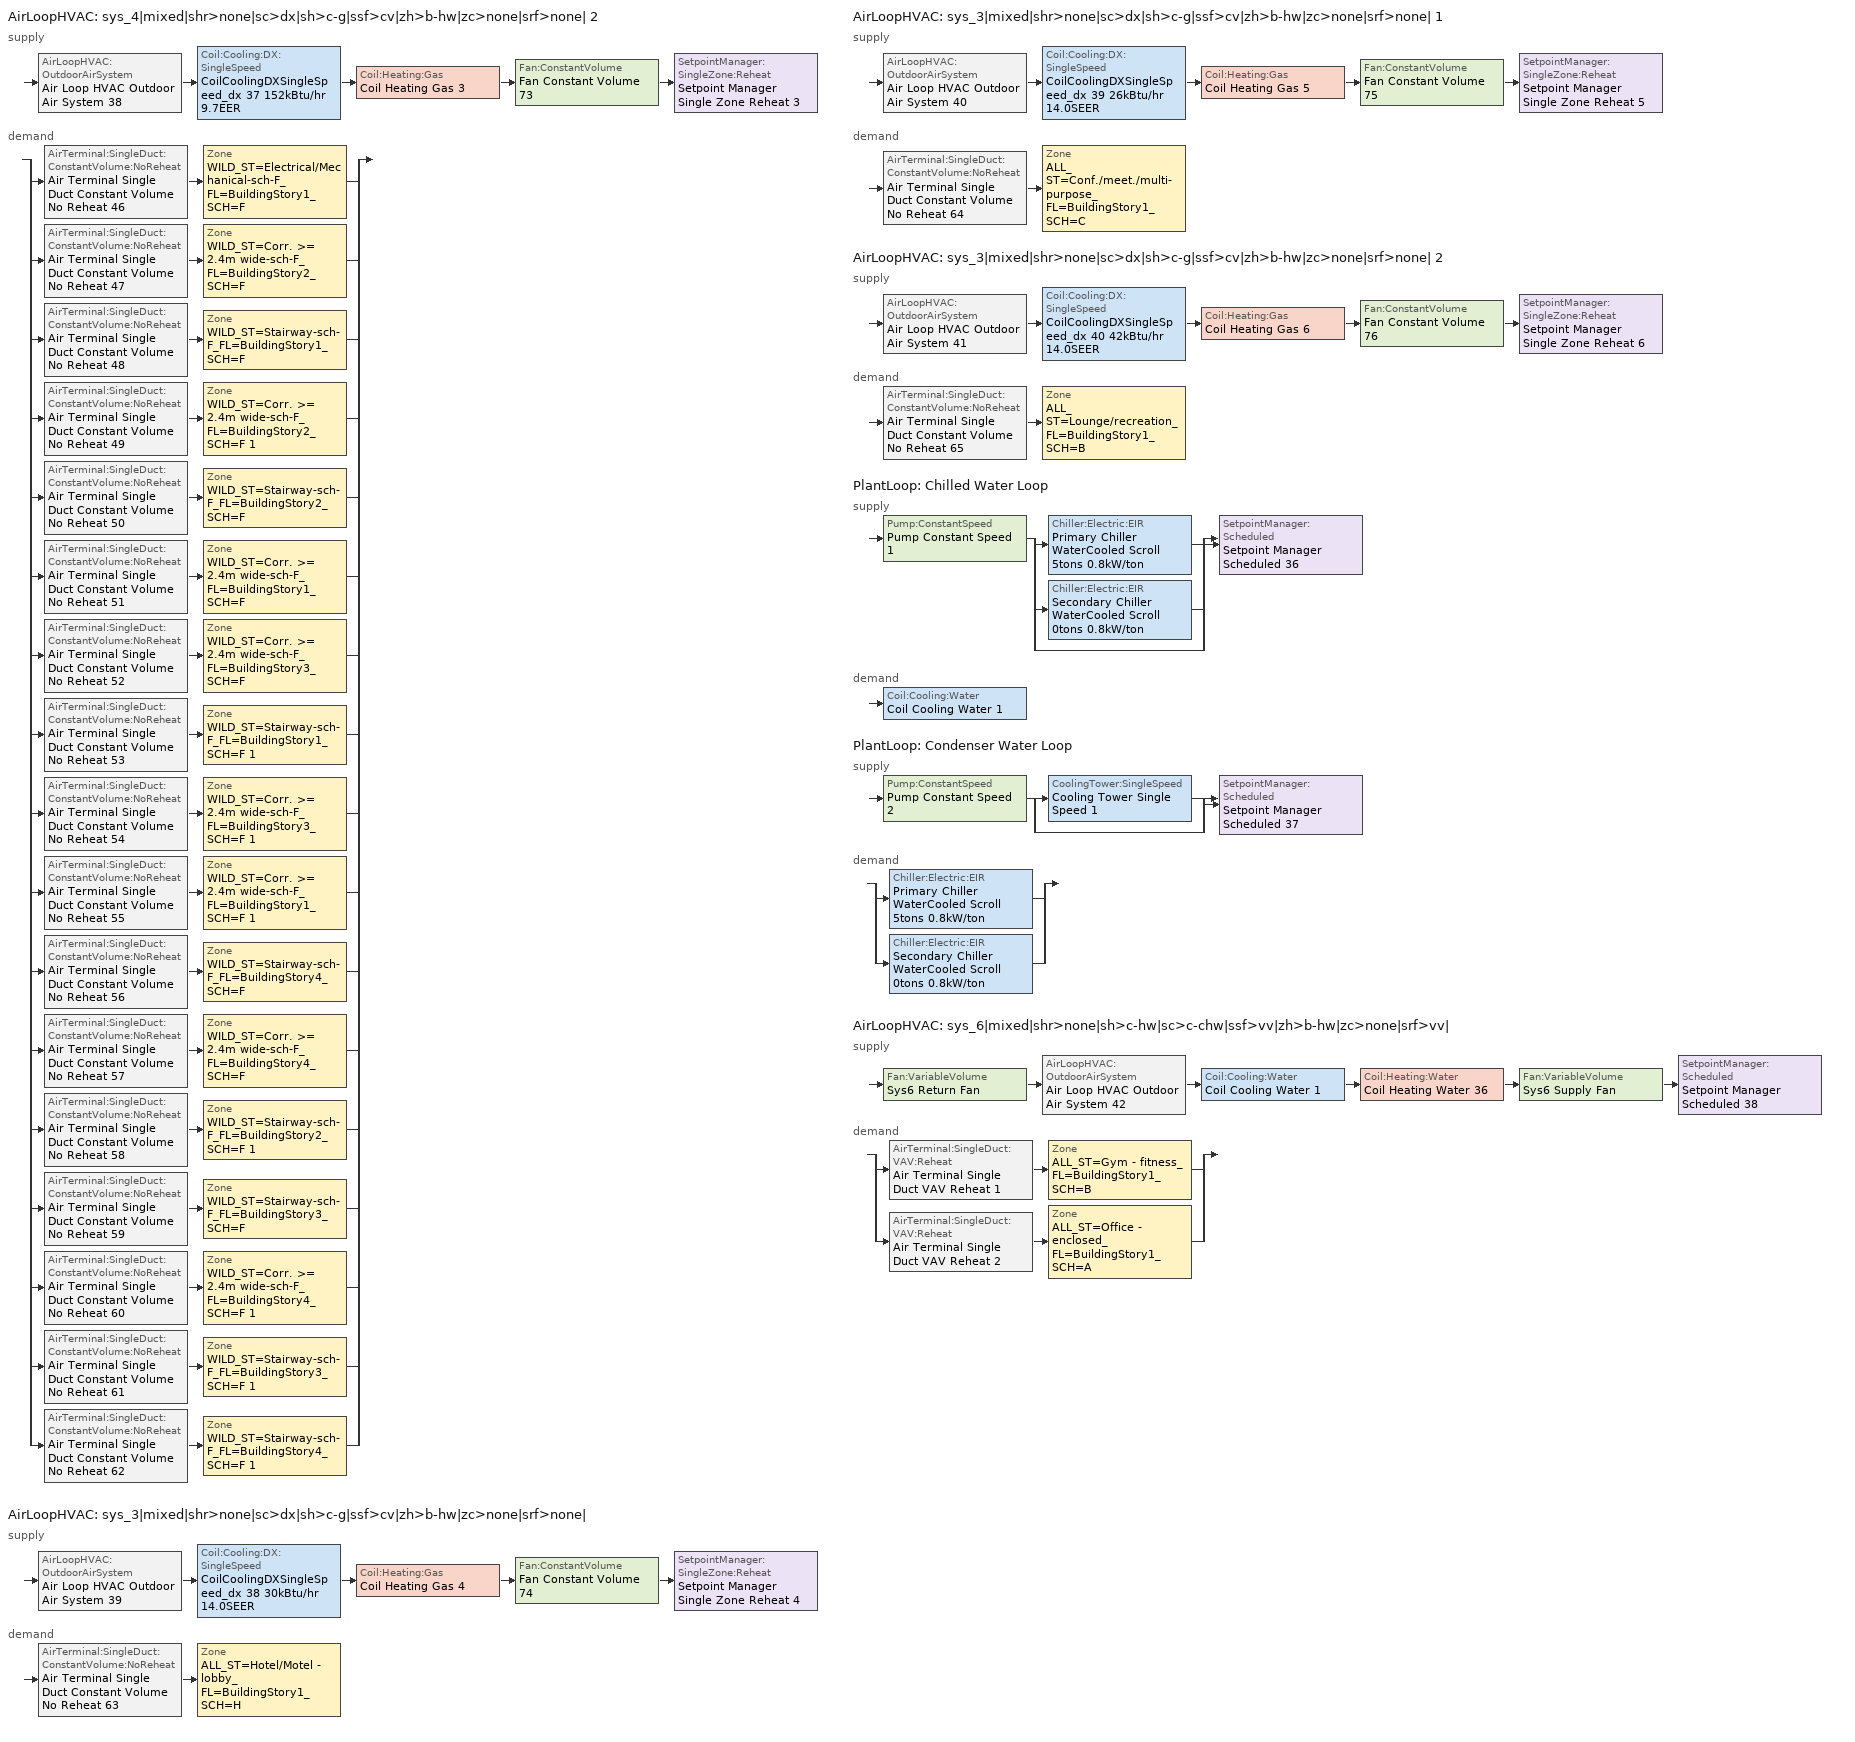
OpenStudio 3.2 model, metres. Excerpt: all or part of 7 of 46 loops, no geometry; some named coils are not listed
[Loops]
AirLoopHVAC 'sys_4|mixed|shr>none|sc>dx|sh>c-g|ssf>cv|zh>b-hw|zc>none|srf>none| 2'
 supply: AirLoopHVAC:OutdoorAirSystem 'Air Loop HVAC Outdoor Air System 38' > Coil:Cooling:DX:SingleSpeed 'CoilCoolingDXSingleSpeed_dx 37 152kBtu/hr 9.7EER' > Coil:Heating:Gas 'Coil Heating Gas 3' > Fan:ConstantVolume 'Fan Constant Volume 73' > SetpointManager:SingleZone:Reheat 'Setpoint Manager Single Zone Reheat 3'
 demand: split
  | AirTerminal:SingleDuct:ConstantVolume:NoReheat 'Air Terminal Single Duct Constant Volume No Reheat 46' > Zone 'WILD_ST=Electrical/Mechanical-sch-F_FL=BuildingStory1_SCH=F'
  | AirTerminal:SingleDuct:ConstantVolume:NoReheat 'Air Terminal Single Duct Constant Volume No Reheat 47' > Zone 'WILD_ST=Corr. >= 2.4m wide-sch-F_FL=BuildingStory2_SCH=F'
  | AirTerminal:SingleDuct:ConstantVolume:NoReheat 'Air Terminal Single Duct Constant Volume No Reheat 48' > Zone 'WILD_ST=Stairway-sch-F_FL=BuildingStory1_SCH=F'
  | AirTerminal:SingleDuct:ConstantVolume:NoReheat 'Air Terminal Single Duct Constant Volume No Reheat 49' > Zone 'WILD_ST=Corr. >= 2.4m wide-sch-F_FL=BuildingStory2_SCH=F 1'
  | AirTerminal:SingleDuct:ConstantVolume:NoReheat 'Air Terminal Single Duct Constant Volume No Reheat 50' > Zone 'WILD_ST=Stairway-sch-F_FL=BuildingStory2_SCH=F'
  | AirTerminal:SingleDuct:ConstantVolume:NoReheat 'Air Terminal Single Duct Constant Volume No Reheat 51' > Zone 'WILD_ST=Corr. >= 2.4m wide-sch-F_FL=BuildingStory1_SCH=F'
  | AirTerminal:SingleDuct:ConstantVolume:NoReheat 'Air Terminal Single Duct Constant Volume No Reheat 52' > Zone 'WILD_ST=Corr. >= 2.4m wide-sch-F_FL=BuildingStory3_SCH=F'
  | AirTerminal:SingleDuct:ConstantVolume:NoReheat 'Air Terminal Single Duct Constant Volume No Reheat 53' > Zone 'WILD_ST=Stairway-sch-F_FL=BuildingStory1_SCH=F 1'
  | AirTerminal:SingleDuct:ConstantVolume:NoReheat 'Air Terminal Single Duct Constant Volume No Reheat 54' > Zone 'WILD_ST=Corr. >= 2.4m wide-sch-F_FL=BuildingStory3_SCH=F 1'
  | AirTerminal:SingleDuct:ConstantVolume:NoReheat 'Air Terminal Single Duct Constant Volume No Reheat 55' > Zone 'WILD_ST=Corr. >= 2.4m wide-sch-F_FL=BuildingStory1_SCH=F 1'
  | AirTerminal:SingleDuct:ConstantVolume:NoReheat 'Air Terminal Single Duct Constant Volume No Reheat 56' > Zone 'WILD_ST=Stairway-sch-F_FL=BuildingStory4_SCH=F'
  | AirTerminal:SingleDuct:ConstantVolume:NoReheat 'Air Terminal Single Duct Constant Volume No Reheat 57' > Zone 'WILD_ST=Corr. >= 2.4m wide-sch-F_FL=BuildingStory4_SCH=F'
  | AirTerminal:SingleDuct:ConstantVolume:NoReheat 'Air Terminal Single Duct Constant Volume No Reheat 58' > Zone 'WILD_ST=Stairway-sch-F_FL=BuildingStory2_SCH=F 1'
  | AirTerminal:SingleDuct:ConstantVolume:NoReheat 'Air Terminal Single Duct Constant Volume No Reheat 59' > Zone 'WILD_ST=Stairway-sch-F_FL=BuildingStory3_SCH=F'
  | AirTerminal:SingleDuct:ConstantVolume:NoReheat 'Air Terminal Single Duct Constant Volume No Reheat 60' > Zone 'WILD_ST=Corr. >= 2.4m wide-sch-F_FL=BuildingStory4_SCH=F 1'
  | AirTerminal:SingleDuct:ConstantVolume:NoReheat 'Air Terminal Single Duct Constant Volume No Reheat 61' > Zone 'WILD_ST=Stairway-sch-F_FL=BuildingStory3_SCH=F 1'
  | AirTerminal:SingleDuct:ConstantVolume:NoReheat 'Air Terminal Single Duct Constant Volume No Reheat 62' > Zone 'WILD_ST=Stairway-sch-F_FL=BuildingStory4_SCH=F 1'
AirLoopHVAC 'sys_3|mixed|shr>none|sc>dx|sh>c-g|ssf>cv|zh>b-hw|zc>none|srf>none|'
 supply: AirLoopHVAC:OutdoorAirSystem 'Air Loop HVAC Outdoor Air System 39' > Coil:Cooling:DX:SingleSpeed 'CoilCoolingDXSingleSpeed_dx 38 30kBtu/hr 14.0SEER' > Coil:Heating:Gas 'Coil Heating Gas 4' > Fan:ConstantVolume 'Fan Constant Volume 74' > SetpointManager:SingleZone:Reheat 'Setpoint Manager Single Zone Reheat 4'
 demand: AirTerminal:SingleDuct:ConstantVolume:NoReheat 'Air Terminal Single Duct Constant Volume No Reheat 63' > Zone 'ALL_ST=Hotel/Motel - lobby_FL=BuildingStory1_SCH=H'
AirLoopHVAC 'sys_3|mixed|shr>none|sc>dx|sh>c-g|ssf>cv|zh>b-hw|zc>none|srf>none| 1'
 supply: AirLoopHVAC:OutdoorAirSystem 'Air Loop HVAC Outdoor Air System 40' > Coil:Cooling:DX:SingleSpeed 'CoilCoolingDXSingleSpeed_dx 39 26kBtu/hr 14.0SEER' > Coil:Heating:Gas 'Coil Heating Gas 5' > Fan:ConstantVolume 'Fan Constant Volume 75' > SetpointManager:SingleZone:Reheat 'Setpoint Manager Single Zone Reheat 5'
 demand: AirTerminal:SingleDuct:ConstantVolume:NoReheat 'Air Terminal Single Duct Constant Volume No Reheat 64' > Zone 'ALL_ST=Conf./meet./multi-purpose_FL=BuildingStory1_SCH=C'
AirLoopHVAC 'sys_3|mixed|shr>none|sc>dx|sh>c-g|ssf>cv|zh>b-hw|zc>none|srf>none| 2'
 supply: AirLoopHVAC:OutdoorAirSystem 'Air Loop HVAC Outdoor Air System 41' > Coil:Cooling:DX:SingleSpeed 'CoilCoolingDXSingleSpeed_dx 40 42kBtu/hr 14.0SEER' > Coil:Heating:Gas 'Coil Heating Gas 6' > Fan:ConstantVolume 'Fan Constant Volume 76' > SetpointManager:SingleZone:Reheat 'Setpoint Manager Single Zone Reheat 6'
 demand: AirTerminal:SingleDuct:ConstantVolume:NoReheat 'Air Terminal Single Duct Constant Volume No Reheat 65' > Zone 'ALL_ST=Lounge/recreation_FL=BuildingStory1_SCH=B'
PlantLoop 'Chilled Water Loop'
 supply: Pump:ConstantSpeed 'Pump Constant Speed 1' > split
  | Chiller:Electric:EIR 'Primary Chiller WaterCooled Scroll 5tons 0.8kW/ton'
  | Chiller:Electric:EIR 'Secondary Chiller WaterCooled Scroll 0tons 0.8kW/ton'
  | bypass
  join > SetpointManager:Scheduled 'Setpoint Manager Scheduled 36'
 demand: Coil:Cooling:Water 'Coil Cooling Water 1'
PlantLoop 'Condenser Water Loop'
 supply: Pump:ConstantSpeed 'Pump Constant Speed 2' > split
  | CoolingTower:SingleSpeed 'Cooling Tower Single Speed 1'
  | bypass
  join > SetpointManager:Scheduled 'Setpoint Manager Scheduled 37'
 demand: split
  | Chiller:Electric:EIR 'Primary Chiller WaterCooled Scroll 5tons 0.8kW/ton'
  | Chiller:Electric:EIR 'Secondary Chiller WaterCooled Scroll 0tons 0.8kW/ton'
AirLoopHVAC 'sys_6|mixed|shr>none|sh>c-hw|sc>c-chw|ssf>vv|zh>b-hw|zc>none|srf>vv|'
 supply: Fan:VariableVolume 'Sys6 Return Fan' > AirLoopHVAC:OutdoorAirSystem 'Air Loop HVAC Outdoor Air System 42' > Coil:Cooling:Water 'Coil Cooling Water 1' > Coil:Heating:Water 'Coil Heating Water 36' > Fan:VariableVolume 'Sys6 Supply Fan' > SetpointManager:Scheduled 'Setpoint Manager Scheduled 38'
 demand: split
  | AirTerminal:SingleDuct:VAV:Reheat 'Air Terminal Single Duct VAV Reheat 1' > Zone 'ALL_ST=Gym - fitness_FL=BuildingStory1_SCH=B'
  | AirTerminal:SingleDuct:VAV:Reheat 'Air Terminal Single Duct VAV Reheat 2' > Zone 'ALL_ST=Office - enclosed_FL=BuildingStory1_SCH=A'
[Sizing:Zone] Zone Cooling Design Supply Air Temperature Input Method=SupplyAirTemperature; Zone Cooling Design Supply Air Temperature {C}=13; Zone Cooling Design Supply Air Temperature Difference {deltaC}=11.11; Zone Heating Design Supply Air Temperature Input Method=SupplyAirTemperature; Zone Heating Design Supply Air Temperature {C}=43; Zone Heating Design Supply Air Temperature Difference {deltaC}=11.11; Zone Cooling Design Supply Air Humidity Ratio {kg-H2O/kg-air}=0.0085; Zone Heating Design Supply Air Humidity Ratio {kg-H2O/kg-air}=0.008; Zone Heating Sizing Factor=1.3; Zone Cooling Sizing Factor=1.1; Cooling Design Air Flow Method=DesignDay; Heating Design Air Flow Method=DesignDay; Account for Dedicated Outdoor Air System=No; Dedicated Outdoor Air System Control Strategy=NeutralSupplyAir; Dedicated Outdoor Air Low Setpoint Temperature for Design {C}=autosize; Dedicated Outdoor Air High Setpoint Temperature for Design {C}=autosize
ALL_ST=Hotel/Motel - lobby_FL=BuildingStory1_SCH=H; ALL_ST=Office - enclosed_FL=BuildingStory1_SCH=A; ALL_ST=Gym - fitness_FL=BuildingStory1_SCH=B; ALL_ST=Conf./meet./multi-purpose_FL=BuildingStory1_SCH=C; ALL_ST=Lounge/recreation_FL=BuildingStory1_SCH=B; WILD_ST=Electrical/Mechanical-sch-F_FL=BuildingStory1_SCH=F; WILD_ST=Corr. >= 2.4m wide-sch-F_FL=BuildingStory2_SCH=F; WILD_ST=Stairway-sch-F_FL=BuildingStory1_SCH=F; WILD_ST=Corr. >= 2.4m wide-sch-F_FL=BuildingStory2_SCH=F 1; WILD_ST=Stairway-sch-F_FL=BuildingStory2_SCH=F; WILD_ST=Corr. >= 2.4m wide-sch-F_FL=BuildingStory1_SCH=F; WILD_ST=Corr. >= 2.4m wide-sch-F_FL=BuildingStory3_SCH=F; WILD_ST=Stairway-sch-F_FL=BuildingStory1_SCH=F 1; WILD_ST=Corr. >= 2.4m wide-sch-F_FL=BuildingStory3_SCH=F 1; WILD_ST=Corr. >= 2.4m wide-sch-F_FL=BuildingStory1_SCH=F 1; WILD_ST=Stairway-sch-F_FL=BuildingStory4_SCH=F; WILD_ST=Corr. >= 2.4m wide-sch-F_FL=BuildingStory4_SCH=F; WILD_ST=Stairway-sch-F_FL=BuildingStory2_SCH=F 1; WILD_ST=Stairway-sch-F_FL=BuildingStory3_SCH=F; WILD_ST=Corr. >= 2.4m wide-sch-F_FL=BuildingStory4_SCH=F 1; WILD_ST=Stairway-sch-F_FL=BuildingStory3_SCH=F 1; WILD_ST=Stairway-sch-F_FL=BuildingStory4_SCH=F 1
[Zone equipment]
ALL_ST=Hotel/Motel - lobby_FL=BuildingStory1_SCH=H: Air Terminal Single Duct Constant Volume No Reheat 63, Zone HVAC Baseboard Convective Water 63
ALL_ST=Office - enclosed_FL=BuildingStory1_SCH=A: Air Terminal Single Duct VAV Reheat 2, Zone HVAC Baseboard Convective Water 67
ALL_ST=Gym - fitness_FL=BuildingStory1_SCH=B: Air Terminal Single Duct VAV Reheat 1, Zone HVAC Baseboard Convective Water 66
ALL_ST=Conf./meet./multi-purpose_FL=BuildingStory1_SCH=C: Air Terminal Single Duct Constant Volume No Reheat 64, Zone HVAC Baseboard Convective Water 64
ALL_ST=Lounge/recreation_FL=BuildingStory1_SCH=B: Air Terminal Single Duct Constant Volume No Reheat 65, Zone HVAC Baseboard Convective Water 65
WILD_ST=Electrical/Mechanical-sch-F_FL=BuildingStory1_SCH=F: Air Terminal Single Duct Constant Volume No Reheat 46, Zone HVAC Baseboard Convective Water 46
WILD_ST=Corr. >= 2.4m wide-sch-F_FL=BuildingStory2_SCH=F: Air Terminal Single Duct Constant Volume No Reheat 47, Zone HVAC Baseboard Convective Water 47
WILD_ST=Stairway-sch-F_FL=BuildingStory1_SCH=F: Air Terminal Single Duct Constant Volume No Reheat 48, Zone HVAC Baseboard Convective Water 48
WILD_ST=Corr. >= 2.4m wide-sch-F_FL=BuildingStory2_SCH=F 1: Air Terminal Single Duct Constant Volume No Reheat 49, Zone HVAC Baseboard Convective Water 49
WILD_ST=Stairway-sch-F_FL=BuildingStory2_SCH=F: Air Terminal Single Duct Constant Volume No Reheat 50, Zone HVAC Baseboard Convective Water 50
WILD_ST=Corr. >= 2.4m wide-sch-F_FL=BuildingStory1_SCH=F: Air Terminal Single Duct Constant Volume No Reheat 51, Zone HVAC Baseboard Convective Water 51
WILD_ST=Corr. >= 2.4m wide-sch-F_FL=BuildingStory3_SCH=F: Air Terminal Single Duct Constant Volume No Reheat 52, Zone HVAC Baseboard Convective Water 52
WILD_ST=Stairway-sch-F_FL=BuildingStory1_SCH=F 1: Air Terminal Single Duct Constant Volume No Reheat 53, Zone HVAC Baseboard Convective Water 53
WILD_ST=Corr. >= 2.4m wide-sch-F_FL=BuildingStory3_SCH=F 1: Air Terminal Single Duct Constant Volume No Reheat 54, Zone HVAC Baseboard Convective Water 54
WILD_ST=Corr. >= 2.4m wide-sch-F_FL=BuildingStory1_SCH=F 1: Air Terminal Single Duct Constant Volume No Reheat 55, Zone HVAC Baseboard Convective Water 55
WILD_ST=Stairway-sch-F_FL=BuildingStory4_SCH=F: Air Terminal Single Duct Constant Volume No Reheat 56, Zone HVAC Baseboard Convective Water 56
WILD_ST=Corr. >= 2.4m wide-sch-F_FL=BuildingStory4_SCH=F: Air Terminal Single Duct Constant Volume No Reheat 57, Zone HVAC Baseboard Convective Water 57
WILD_ST=Stairway-sch-F_FL=BuildingStory2_SCH=F 1: Air Terminal Single Duct Constant Volume No Reheat 58, Zone HVAC Baseboard Convective Water 58
WILD_ST=Stairway-sch-F_FL=BuildingStory3_SCH=F: Air Terminal Single Duct Constant Volume No Reheat 59, Zone HVAC Baseboard Convective Water 59
WILD_ST=Corr. >= 2.4m wide-sch-F_FL=BuildingStory4_SCH=F 1: Air Terminal Single Duct Constant Volume No Reheat 60, Zone HVAC Baseboard Convective Water 60
WILD_ST=Stairway-sch-F_FL=BuildingStory3_SCH=F 1: Air Terminal Single Duct Constant Volume No Reheat 61, Zone HVAC Baseboard Convective Water 61
WILD_ST=Stairway-sch-F_FL=BuildingStory4_SCH=F 1: Air Terminal Single Duct Constant Volume No Reheat 62, Zone HVAC Baseboard Convective Water 62
[PlantLoop] Glycol Concentration=0; Plant Loop Volume {m3}=Autocalculate; Load Distribution Scheme=Optimal
Chilled Water Loop; Condenser Water Loop
[Sizing:Plant] Loop Design Temperature Difference {deltaC}=6; Sizing Option=NonCoincident; Zone Timesteps in Averaging Window=1; Coincident Sizing Factor Mode=None
Name | Loop Type | Design Loop Exit Temperature {C}
Chilled Water Loop | Cooling | 7
Condenser Water Loop | Condenser | 29
[AirLoopHVAC] Design Supply Air Flow Rate {m3/s}=autosize; Design Return Air Flow Fraction of Supply Air Flow=1
Name | Availability Schedule
sys_4|mixed|shr>none|sc>dx|sh>c-g|ssf>cv|zh>b-hw|zc>none|srf>none| 2 | sys_4|mixed|shr>none|sc>dx|sh>c-g|ssf>cv|zh>b-hw|zc>none|srf>none| 2 Occ Sch
sys_3|mixed|shr>none|sc>dx|sh>c-g|ssf>cv|zh>b-hw|zc>none|srf>none| | sys_3|mixed|shr>none|sc>dx|sh>c-g|ssf>cv|zh>b-hw|zc>none|srf>none| Occ Sch
sys_3|mixed|shr>none|sc>dx|sh>c-g|ssf>cv|zh>b-hw|zc>none|srf>none| 1 | sys_3|mixed|shr>none|sc>dx|sh>c-g|ssf>cv|zh>b-hw|zc>none|srf>none| 1 Occ Sch
sys_3|mixed|shr>none|sc>dx|sh>c-g|ssf>cv|zh>b-hw|zc>none|srf>none| 2 | sys_3|mixed|shr>none|sc>dx|sh>c-g|ssf>cv|zh>b-hw|zc>none|srf>none| 2 Occ Sch
sys_6|mixed|shr>none|sh>c-hw|sc>c-chw|ssf>vv|zh>b-hw|zc>none|srf>vv| | sys_6|mixed|shr>none|sh>c-hw|sc>c-chw|ssf>vv|zh>b-hw|zc>none|srf>vv| Occ Sch
[Sizing:System] Type of Load to Size On=Sensible; Design Outdoor Air Flow Rate {m3/s}=Autosize; Preheat Design Temperature {C}=7; Preheat Design Humidity Ratio {kg-H2O/kg-Air}=0.008; Precool Design Humidity Ratio {kg-H2O/kg-Air}=0.008; Central Cooling Design Supply Air Temperature {C}=13; Sizing Option=NonCoincident; 100% Outdoor Air in Cooling=No; 100% Outdoor Air in Heating=No; Central Cooling Design Supply Air Humidity Ratio {kg-H2O/kg-Air}=0.0085; Central Heating Design Supply Air Humidity Ratio {kg-H2O/kg-Air}=0.008; Cooling Design Air Flow Method=DesignDay; Cooling Design Air Flow Rate {m3/s}=0; Heating Design Air Flow Method=DesignDay; Heating Design Air Flow Rate {m3/s}=0; System Outdoor Air Method=ZoneSum; Zone Maximum Outdoor Air Fraction=1; Cooling Supply Air Flow Rate Per Floor Area {m3/s-m2}=0.00996765; Cooling Fraction of Autosized Cooling Supply Air Flow Rate=1; Cooling Supply Air Flow Rate Per Unit Cooling Capacity {m3/s-W}=3.94755e-05; Heating Supply Air Flow Rate Per Floor Area {m3/s-m2}=0.00996765; Heating Fraction of Autosized Heating Supply Air Flow Rate=1; Heating Fraction of Autosized Cooling Supply Air Flow Rate=1; Heating Supply Air Flow Rate Per Unit Heating Capacity {m3/s-W}=3.15882e-05; Cooling Design Capacity Method=CoolingDesignCapacity; Cooling Design Capacity {W}=autosize; Cooling Design Capacity Per Floor Area {W/m2}=234.7; Fraction of Autosized Cooling Design Capacity=1; Heating Design Capacity Method=HeatingDesignCapacity; Heating Design Capacity {W}=autosize; Heating Design Capacity Per Floor Area {W/m2}=157; Fraction of Autosized Heating Design Capacity=1; Central Cooling Capacity Control Method=OnOff
Name | Central Heating Maximum System Air Flow Ratio | Precool Design Temperature {C} | Central Heating Design Supply Air Temperature {C}
sys_4|mixed|shr>none|sc>dx|sh>c-g|ssf>cv|zh>b-hw|zc>none|srf>none| 2; sys_3|mixed|shr>none|sc>dx|sh>c-g|ssf>cv|zh>b-hw|zc>none|srf>none|; sys_3|mixed|shr>none|sc>dx|sh>c-g|ssf>cv|zh>b-hw|zc>none|srf>none| 1; sys_3|mixed|shr>none|sc>dx|sh>c-g|ssf>cv|zh>b-hw|zc>none|srf>none| 2 | 1 | 13 | 43
sys_6|mixed|shr>none|sh>c-hw|sc>c-chw|ssf>vv|zh>b-hw|zc>none|srf>vv| | 0.3 | 12.8 | 13.1
[Fan:ConstantVolume] Availability Schedule=Always On Discrete; Fan Total Efficiency=0.39975; Pressure Rise {Pa}=640; Maximum Flow Rate {m3/s}=AutoSize; Motor Efficiency=0.615
Fan Constant Volume 73; Fan Constant Volume 74; Fan Constant Volume 75; Fan Constant Volume 76
[Coil:Cooling:DX:SingleSpeed] Availability Schedule=Always On Discrete; Rated Total Cooling Capacity {W}=autosize; Rated Sensible Heat Ratio=autosize; Rated Air Flow Rate {m3/s}=autosize; Rated Evaporator Fan Power Per Volume Flow Rate {W/(m3/s)}=773.3; Total Cooling Capacity Function of Temperature Curve=DXCOOL-NECB2011-REF-CAPFT; Total Cooling Capacity Function of Flow Fraction Curve=DXCOOL-NECB2011-REF-CAPFFLOW; Energy Input Ratio Function of Temperature Curve=DXCOOL-NECB2011-REF-COOLEIRFT; Energy Input Ratio Function of Flow Fraction Curve=DXCOOL-NECB2011-REF-COOLEIRFFLOW; Part Load Fraction Correlation Curve=DXCOOL-NECB2011-REF-COOLPLFFPLR; Minimum Outdoor Dry-Bulb Temperature for Compressor Operation {C}=-25; Condenser Type=AirCooled; Evaporative Condenser Effectiveness=0; Evaporative Condenser Air Flow Rate {m3/s}=Autosize; Evaporative Condenser Pump Rated Power Consumption {W}=Autosize; Crankcase Heater Capacity {W}=0; Maximum Outdoor Dry-Bulb Temperature for Crankcase Heater Operation {C}=0; Basin Heater Capacity {W/K}=0; Basin Heater Setpoint Temperature {C}=10
Name | Rated COP {W/W}
CoilCoolingDXSingleSpeed_dx 37 152kBtu/hr 9.7EER | 3.36599
CoilCoolingDXSingleSpeed_dx 38 30kBtu/hr 14.0SEER; CoilCoolingDXSingleSpeed_dx 39 26kBtu/hr 14.0SEER; CoilCoolingDXSingleSpeed_dx 40 42kBtu/hr 14.0SEER | 4.11713
[Controller:OutdoorAir] Minimum Outdoor Air Flow Rate {m3/s}=autosize; Maximum Outdoor Air Flow Rate {m3/s}=Autosize; Economizer Control Action Type=ModulateFlow; Lockout Type=NoLockout; Minimum Limit Type=FixedMinimum; High Humidity Control=No; Heat Recovery Bypass Control Type=BypassWhenWithinEconomizerLimits
Name | Economizer Control Type | Minimum Outdoor Air Schedule | Controller Mechanical Ventilation | Economizer Maximum Limit Dry-Bulb Temperature {C} | Economizer Maximum Limit Enthalpy {J/kg} | Economizer Minimum Limit Dry-Bulb Temperature {C}
Controller Outdoor Air 38 | DifferentialEnthalpy | sys_4|mixed|shr>none|sc>dx|sh>c-g|ssf>cv|zh>b-hw|zc>none|srf>none| 2 Occ Sch | Controller Mechanical Ventilation 38
Controller Outdoor Air 39 | NoEconomizer | sys_3|mixed|shr>none|sc>dx|sh>c-g|ssf>cv|zh>b-hw|zc>none|srf>none| Occ Sch | Controller Mechanical Ventilation 39 | 28 | 64000 | -100
Controller Outdoor Air 40 | NoEconomizer | sys_3|mixed|shr>none|sc>dx|sh>c-g|ssf>cv|zh>b-hw|zc>none|srf>none| 1 Occ Sch | Controller Mechanical Ventilation 40 | 28 | 64000 | -100
Controller Outdoor Air 41 | NoEconomizer | sys_3|mixed|shr>none|sc>dx|sh>c-g|ssf>cv|zh>b-hw|zc>none|srf>none| 2 Occ Sch | Controller Mechanical Ventilation 41 | 28 | 64000 | -100
Controller Outdoor Air 42 | NoEconomizer | sys_6|mixed|shr>none|sh>c-hw|sc>c-chw|ssf>vv|zh>b-hw|zc>none|srf>vv| Occ Sch | Controller Mechanical Ventilation 42 | 28 | 64000 | -100
[Controller:MechanicalVentilation] Availability Schedule=Always On Discrete; System Outdoor Air Method=ZoneSum
Controller Mechanical Ventilation 38; Controller Mechanical Ventilation 39; Controller Mechanical Ventilation 40; Controller Mechanical Ventilation 41; Controller Mechanical Ventilation 42
[AirLoopHVAC:OutdoorAirSystem]
Name | Controller
Air Loop HVAC Outdoor Air System 38 | Controller Outdoor Air 38
Air Loop HVAC Outdoor Air System 39 | Controller Outdoor Air 39
Air Loop HVAC Outdoor Air System 40 | Controller Outdoor Air 40
Air Loop HVAC Outdoor Air System 41 | Controller Outdoor Air 41
Air Loop HVAC Outdoor Air System 42 | Controller Outdoor Air 42
[Controller:WaterCoil]
Controller Water Coil 37: Water Coil=Coil Cooling Water 1; Action=Reverse; Minimum Actuated Flow {m3/s}=0
[SetpointManager:Scheduled] Control Variable=Temperature
Name | Schedule
Setpoint Manager Scheduled 36 | CHW Temp
Setpoint Manager Scheduled 37 | CW Temp
Setpoint Manager Scheduled 38 | Supply Air Temp
[AirTerminal:SingleDuct:ConstantVolume:NoReheat] Availability Schedule=Always On Discrete; Maximum Air Flow Rate {m3/s}=AutoSize
Air Terminal Single Duct Constant Volume No Reheat 46; Air Terminal Single Duct Constant Volume No Reheat 47; Air Terminal Single Duct Constant Volume No Reheat 48; Air Terminal Single Duct Constant Volume No Reheat 49; Air Terminal Single Duct Constant Volume No Reheat 50; Air Terminal Single Duct Constant Volume No Reheat 51; Air Terminal Single Duct Constant Volume No Reheat 52; Air Terminal Single Duct Constant Volume No Reheat 53; Air Terminal Single Duct Constant Volume No Reheat 54; Air Terminal Single Duct Constant Volume No Reheat 55; Air Terminal Single Duct Constant Volume No Reheat 56; Air Terminal Single Duct Constant Volume No Reheat 57; Air Terminal Single Duct Constant Volume No Reheat 58; Air Terminal Single Duct Constant Volume No Reheat 59; Air Terminal Single Duct Constant Volume No Reheat 60; Air Terminal Single Duct Constant Volume No Reheat 61; Air Terminal Single Duct Constant Volume No Reheat 62; Air Terminal Single Duct Constant Volume No Reheat 63; Air Terminal Single Duct Constant Volume No Reheat 64; Air Terminal Single Duct Constant Volume No Reheat 65
[Coil:Heating:Gas] Availability Schedule=Always On Discrete; Gas Burner Efficiency=0.924; Nominal Capacity {W}=AutoSize; Parasitic Electric Load {W}=0; Part Load Fraction Correlation Curve=FURNACE-EFFPLR-NECB2011; Parasitic Gas Load {W}=0
Coil Heating Gas 3; Coil Heating Gas 4; Coil Heating Gas 5; Coil Heating Gas 6
[SetpointManager:SingleZone:Reheat] Minimum Supply Air Temperature {C}=13; Maximum Supply Air Temperature {C}=43
Name | Control Zone
Setpoint Manager Single Zone Reheat 3 | WILD_ST=Electrical/Mechanical-sch-F_FL=BuildingStory1_SCH=F
Setpoint Manager Single Zone Reheat 4 | ALL_ST=Hotel/Motel - lobby_FL=BuildingStory1_SCH=H
Setpoint Manager Single Zone Reheat 5 | ALL_ST=Conf./meet./multi-purpose_FL=BuildingStory1_SCH=C
Setpoint Manager Single Zone Reheat 6 | ALL_ST=Lounge/recreation_FL=BuildingStory1_SCH=B
[Pump:ConstantSpeed] Rated Flow Rate {m3/s}=autosize; Rated Pump Head {Pa}=179352; Rated Power Consumption {W}=autosize; Motor Efficiency=0.855; Fraction of Motor Inefficiencies to Fluid Stream=0; Pump Control Type=Intermittent; Design Power Sizing Method=PowerPerFlowPerPressure; Design Electric Power per Unit Flow Rate {W/(m3/s)}=348701.1; Design Shaft Power per Unit Flow Rate per Unit Head {W-s/m3-Pa}=1.28205
Pump Constant Speed 1; Pump Constant Speed 2
[Chiller:Electric:EIR] Reference COP {W/W}=4.5032; Reference Chilled Water Flow Rate {m3/s}=Autosize; Cooling Capacity Function of Temperature Curve=WaterCooled_Scroll_CAPFT_NECB2011; Electric Input to Cooling Output Ratio Function of Temperature Curve=WaterCooled_Scroll_EIRFT_NECB2011; Electric Input to Cooling Output Ratio Function of Part Load Ratio Curve=WaterCooled_Scroll_EIRFPLR_NECB2011; Minimum Part Load Ratio=0.25; Minimum Unloading Ratio=0.25; Condenser Type=WaterCooled; Chiller Flow Mode=LeavingSetpointModulated; Design Heat Recovery Water Flow Rate {m3/s}=Autosize; Sizing Factor=1; Basin Heater Capacity {W/K}=0; Basin Heater Setpoint Temperature {C}=10; Condenser Heat Recovery Relative Capacity Fraction=1
Name | Reference Capacity {W}
Primary Chiller WaterCooled Scroll 5tons 0.8kW/ton | 17195.2
Secondary Chiller WaterCooled Scroll 0tons 0.8kW/ton | 0.001
[CoolingTower:SingleSpeed]
Cooling Tower Single Speed 1: Design Water Flow Rate {m3/s}=autosize; Design Air Flow Rate {m3/s}=autosize; Fan Power at Design Air Flow Rate {W}=315.204; U-Factor Times Area Value at Design Air Flow Rate {W/K}=autosize; Air Flow Rate in Free Convection Regime {m3/s}=autosize; U-Factor Times Area Value at Free Convection Air Flow Rate {W/K}=autosize; Performance Input Method=UFactorTimesAreaAndDesignWaterFlowRate; Free Convection Capacity {W}=0; Basin Heater Capacity {W/K}=0; Evaporation Loss Mode=LossFactor; Evaporation Loss Factor {percent/K}=0.2; Drift Loss Percent {percent}=0.008; Blowdown Calculation Mode=ConcentrationRatio; Blowdown Concentration Ratio=3; Capacity Control=FanCycling; Number of Cells=1; Cell Control=MinimalCell; Cell Minimum  Water Flow Rate Fraction=0.33; Cell Maximum Water Flow Rate Fraction=2.5; Sizing Factor=1; Free Convection Air Flow Rate Sizing Factor=0.1; Free Convection U-Factor Times Area Value Sizing Factor=0.1; Heat Rejection Capacity and Nominal Capacity Sizing Ratio=1.25; Free Convection Nominal Capacity Sizing Factor=0.1; Design Inlet Air Dry-Bulb Temperature {C}=35; Design Inlet Air Wet-Bulb Temperature {C}=24; Design Approach Temperature {deltaC}=5; Design Range Temperature {deltaC}=6
[Fan:VariableVolume] Availability Schedule=Always On Discrete; Maximum Flow Rate {m3/s}=Autosize; Fan Power Minimum Flow Rate Input Method=Fraction; Fan Power Minimum Flow Fraction=0.68; Fan Power Minimum Air Flow Rate {m3/s}=0; Motor In Airstream Fraction=1; Fan Power Coefficient 1=-2.4176; Fan Power Coefficient 2=9.5874; Fan Power Coefficient 3=-11.559; Fan Power Coefficient 4=5.4009; Fan Power Coefficient 5=0
Name | Fan Total Efficiency | Pressure Rise {Pa} | Motor Efficiency
Sys6 Supply Fan | 0.549965 | 1000 | 0.8461
Sys6 Return Fan | 0.299975 | 250 | 0.4615
[Coil:Cooling:Water]
Coil Cooling Water 1: Availability Schedule=Always On Discrete
[AirTerminal:SingleDuct:VAV:Reheat] Availability Schedule=Always On Discrete; Maximum Air Flow Rate {m3/s}=AutoSize; Zone Minimum Air Flow Input Method=Constant; Constant Minimum Air Flow Fraction=0.3; Maximum Hot Water or Steam Flow Rate {m3/s}=AutoSize; Minimum Hot Water or Steam Flow Rate {m3/s}=0; Convergence Tolerance=0.001; Damper Heating Action=Normal; Maximum Flow per Zone Floor Area During Reheat {m3/s-m2}=AutoSize; Maximum Flow Fraction During Reheat=0.5; Maximum Reheat Air Temperature {C}=43; Control For Outdoor Air=No
Name | Fixed Minimum Air Flow Rate {m3/s} | Reheat Coil
Air Terminal Single Duct VAV Reheat 1 | 0.0652179 | Coil Heating Water 37
Air Terminal Single Duct VAV Reheat 2 | 0.260872 | Coil Heating Water 38
[Schedule:Ruleset]
Name | Default Day Schedule | Summer Design Day Schedule | Winter Design Day Schedule
CHW Temp | Schedule Day 4
CW Temp | Schedule Day 5
Supply Air Temp | Supply Air Temp Default
sys_3|mixed|shr>none|sc>dx|sh>c-g|ssf>cv|zh>b-hw|zc>none|srf>none| Occ Sch | sys_3|mixed|shr>none|sc>dx|sh>c-g|ssf>cv|zh>b-hw|zc>none|srf>none| Occ Sch Default | sys_3|mixed|shr>none|sc>dx|sh>c-g|ssf>cv|zh>b-hw|zc>none|srf>none| Occ Sch Summer Design Day | sys_3|mixed|shr>none|sc>dx|sh>c-g|ssf>cv|zh>b-hw|zc>none|srf>none| Occ Sch Winter Design Day
sys_3|mixed|shr>none|sc>dx|sh>c-g|ssf>cv|zh>b-hw|zc>none|srf>none| 1 Occ Sch | sys_3|mixed|shr>none|sc>dx|sh>c-g|ssf>cv|zh>b-hw|zc>none|srf>none| 1 Occ Sch Default | sys_3|mixed|shr>none|sc>dx|sh>c-g|ssf>cv|zh>b-hw|zc>none|srf>none| 1 Occ Sch Summer Design Day | sys_3|mixed|shr>none|sc>dx|sh>c-g|ssf>cv|zh>b-hw|zc>none|srf>none| 1 Occ Sch Winter Design Day
sys_3|mixed|shr>none|sc>dx|sh>c-g|ssf>cv|zh>b-hw|zc>none|srf>none| 2 Occ Sch | sys_3|mixed|shr>none|sc>dx|sh>c-g|ssf>cv|zh>b-hw|zc>none|srf>none| 2 Occ Sch Default | sys_3|mixed|shr>none|sc>dx|sh>c-g|ssf>cv|zh>b-hw|zc>none|srf>none| 2 Occ Sch Summer Design Day | sys_3|mixed|shr>none|sc>dx|sh>c-g|ssf>cv|zh>b-hw|zc>none|srf>none| 2 Occ Sch Winter Design Day
sys_4|mixed|shr>none|sc>dx|sh>c-g|ssf>cv|zh>b-hw|zc>none|srf>none| 2 Occ Sch | sys_4|mixed|shr>none|sc>dx|sh>c-g|ssf>cv|zh>b-hw|zc>none|srf>none| 2 Occ Sch Default | sys_4|mixed|shr>none|sc>dx|sh>c-g|ssf>cv|zh>b-hw|zc>none|srf>none| 2 Occ Sch Summer Design Day | sys_4|mixed|shr>none|sc>dx|sh>c-g|ssf>cv|zh>b-hw|zc>none|srf>none| 2 Occ Sch Winter Design Day
sys_6|mixed|shr>none|sh>c-hw|sc>c-chw|ssf>vv|zh>b-hw|zc>none|srf>vv| Occ Sch | sys_6|mixed|shr>none|sh>c-hw|sc>c-chw|ssf>vv|zh>b-hw|zc>none|srf>vv| Occ Sch Default | sys_6|mixed|shr>none|sh>c-hw|sc>c-chw|ssf>vv|zh>b-hw|zc>none|srf>vv| Occ Sch Summer Design Day | sys_6|mixed|shr>none|sh>c-hw|sc>c-chw|ssf>vv|zh>b-hw|zc>none|srf>vv| Occ Sch Winter Design Day
[Schedule:Day]
Schedule Day 4; wkdCHW Temp 1; satCHW Temp 1; sunCHW Temp 1: 1, 0, 7, 2, 0, 7, 3, 0, 7, 4, 0, 7, 5, 0, 7, 6, 0, 7, 7, 0, 7, 8, 0, 7, 9, 0, 7, 10, 0, 7, 11, 0, 7, 12, 0, 7, 13, 0, 7, 14, 0, 7, 15, 0, 7, 16, 0, 7, 17, 0, 7, 18, 0, 7, 19, 0, 7, 20, 0, 7, 21, 0, 7, 22, 0, 7, 23, 0, 7, 24, 0, 7
Schedule Day 5; wkdCW Temp 1; satCW Temp 1; sunCW Temp 1: 1, 0, 29, 2, 0, 29, 3, 0, 29, 4, 0, 29, 5, 0, 29, 6, 0, 29, 7, 0, 29, 8, 0, 29, 9, 0, 29, 10, 0, 29, 11, 0, 29, 12, 0, 29, 13, 0, 29, 14, 0, 29, 15, 0, 29, 16, 0, 29, 17, 0, 29, 18, 0, 29, 19, 0, 29, 20, 0, 29, 21, 0, 29, 22, 0, 29, 23, 0, 29, 24, 0, 29
Supply Air Temp Default: 24, 0, 13
sys_3|mixed|shr>none|sc>dx|sh>c-g|ssf>cv|zh>b-hw|zc>none|srf>none| Occ Sch Default; sys_3|mixed|shr>none|sc>dx|sh>c-g|ssf>cv|zh>b-hw|zc>none|srf>none| Occ Sch Winter Design Day; sys_3|mixed|shr>none|sc>dx|sh>c-g|ssf>cv|zh>b-hw|zc>none|srf>none| Occ Sch Summer Design Day; sys_3|mixed|shr>none|sc>dx|sh>c-g|ssf>cv|zh>b-hw|zc>none|srf>none| 1 Occ Sch Winter Design Day; sys_3|mixed|shr>none|sc>dx|sh>c-g|ssf>cv|zh>b-hw|zc>none|srf>none| 1 Occ Sch Summer Design Day; sys_3|mixed|shr>none|sc>dx|sh>c-g|ssf>cv|zh>b-hw|zc>none|srf>none| 2 Occ Sch Winter Design Day; sys_3|mixed|shr>none|sc>dx|sh>c-g|ssf>cv|zh>b-hw|zc>none|srf>none| 2 Occ Sch Summer Design Day; sys_4|mixed|shr>none|sc>dx|sh>c-g|ssf>cv|zh>b-hw|zc>none|srf>none| 2 Occ Sch Default; sys_4|mixed|shr>none|sc>dx|sh>c-g|ssf>cv|zh>b-hw|zc>none|srf>none| 2 Occ Sch Winter Design Day; sys_4|mixed|shr>none|sc>dx|sh>c-g|ssf>cv|zh>b-hw|zc>none|srf>none| 2 Occ Sch Summer Design Day; sys_6|mixed|shr>none|sh>c-hw|sc>c-chw|ssf>vv|zh>b-hw|zc>none|srf>vv| Occ Sch Winter Design Day; sys_6|mixed|shr>none|sh>c-hw|sc>c-chw|ssf>vv|zh>b-hw|zc>none|srf>vv| Occ Sch Summer Design Day: 24, 0, 1
sys_3|mixed|shr>none|sc>dx|sh>c-g|ssf>cv|zh>b-hw|zc>none|srf>none| 1 Occ Sch Default: 9, 0, 0, 21, 0, 1, 24, 0, 0
sys_3|mixed|shr>none|sc>dx|sh>c-g|ssf>cv|zh>b-hw|zc>none|srf>none| 1 Occ Sch Sunday: 11, 0, 0, 19, 0, 1, 24, 0, 0
sys_3|mixed|shr>none|sc>dx|sh>c-g|ssf>cv|zh>b-hw|zc>none|srf>none| 2 Occ Sch Default: 1, 0, 1, 10, 0, 0, 24, 0, 1
sys_3|mixed|shr>none|sc>dx|sh>c-g|ssf>cv|zh>b-hw|zc>none|srf>none| 2 Occ Sch Saturday: 2, 0, 1, 10, 0, 0, 24, 0, 1
sys_3|mixed|shr>none|sc>dx|sh>c-g|ssf>cv|zh>b-hw|zc>none|srf>none| 2 Occ Sch Sunday: 1, 0, 0, 2, 0, 1, 11, 0, 0, 23, 0, 1, 24, 0, 0
sys_6|mixed|shr>none|sh>c-hw|sc>c-chw|ssf>vv|zh>b-hw|zc>none|srf>vv| Occ Sch Default: 1, 0, 1, 8, 0, 0, 24, 0, 1
sys_6|mixed|shr>none|sh>c-hw|sc>c-chw|ssf>vv|zh>b-hw|zc>none|srf>vv| Occ Sch Saturday: 2, 0, 1, 11, 0, 0, 15, 0, 1, 17, 0, 0, 24, 0, 1
sys_6|mixed|shr>none|sh>c-hw|sc>c-chw|ssf>vv|zh>b-hw|zc>none|srf>vv| Occ Sch Sunday: 1, 0, 0, 2, 0, 1, 11, 0, 0, 15, 0, 1, 18, 0, 0, 23, 0, 1, 24, 0, 0
[Schedule:Rule] Date Specification Type=DateRange; Start Month=1; Start Day=1; End Month=12; End Day=31
Name | Schedule Ruleset | Rule Order | Day Schedule | Apply Sunday | Apply Monday | Apply Tuesday | Apply Wednesday | Apply Thursday | Apply Friday | Apply Saturday
wkdCHW Temp rule | CHW Temp | 2 | wkdCHW Temp 1 | No | Yes | Yes | Yes | Yes | Yes | No
satCHW Temprule | CHW Temp | 1 | satCHW Temp 1 | No | No | No | No | No | No | Yes
sunCHW Temprule | CHW Temp | 0 | sunCHW Temp 1 | Yes | No | No | No | No | No | No
wkdCW Temp rule | CW Temp | 2 | wkdCW Temp 1 | No | Yes | Yes | Yes | Yes | Yes | No
satCW Temprule | CW Temp | 1 | satCW Temp 1 | No | No | No | No | No | No | Yes
sunCW Temprule | CW Temp | 0 | sunCW Temp 1 | Yes | No | No | No | No | No | No
sys_3|mixed|shr>none|sc>dx|sh>c-g|ssf>cv|zh>b-hw|zc>none|srf>none| 1 Occ Sch Sunday Rule | sys_3|mixed|shr>none|sc>dx|sh>c-g|ssf>cv|zh>b-hw|zc>none|srf>none| 1 Occ Sch | 0 | sys_3|mixed|shr>none|sc>dx|sh>c-g|ssf>cv|zh>b-hw|zc>none|srf>none| 1 Occ Sch Sunday | Yes
sys_3|mixed|shr>none|sc>dx|sh>c-g|ssf>cv|zh>b-hw|zc>none|srf>none| 2 Occ Sch Saturday Rule | sys_3|mixed|shr>none|sc>dx|sh>c-g|ssf>cv|zh>b-hw|zc>none|srf>none| 2 Occ Sch | 1 | sys_3|mixed|shr>none|sc>dx|sh>c-g|ssf>cv|zh>b-hw|zc>none|srf>none| 2 Occ Sch Saturday |  |  |  |  |  |  | Yes
sys_3|mixed|shr>none|sc>dx|sh>c-g|ssf>cv|zh>b-hw|zc>none|srf>none| 2 Occ Sch Sunday Rule | sys_3|mixed|shr>none|sc>dx|sh>c-g|ssf>cv|zh>b-hw|zc>none|srf>none| 2 Occ Sch | 0 | sys_3|mixed|shr>none|sc>dx|sh>c-g|ssf>cv|zh>b-hw|zc>none|srf>none| 2 Occ Sch Sunday | Yes
sys_6|mixed|shr>none|sh>c-hw|sc>c-chw|ssf>vv|zh>b-hw|zc>none|srf>vv| Occ Sch Saturday Rule | sys_6|mixed|shr>none|sh>c-hw|sc>c-chw|ssf>vv|zh>b-hw|zc>none|srf>vv| Occ Sch | 1 | sys_6|mixed|shr>none|sh>c-hw|sc>c-chw|ssf>vv|zh>b-hw|zc>none|srf>vv| Occ Sch Saturday |  |  |  |  |  |  | Yes
sys_6|mixed|shr>none|sh>c-hw|sc>c-chw|ssf>vv|zh>b-hw|zc>none|srf>vv| Occ Sch Sunday Rule | sys_6|mixed|shr>none|sh>c-hw|sc>c-chw|ssf>vv|zh>b-hw|zc>none|srf>vv| Occ Sch | 0 | sys_6|mixed|shr>none|sh>c-hw|sc>c-chw|ssf>vv|zh>b-hw|zc>none|srf>vv| Occ Sch Sunday | Yes
[Schedule:Constant]
Always On Discrete: Value=1
[Curve:Biquadratic] Minimum Value of y=24
Name | Coefficient1 Constant | Coefficient2 x | Coefficient3 x**2 | Coefficient4 y | Coefficient5 y**2 | Coefficient6 x*y | Minimum Value of x | Maximum Value of x | Maximum Value of y
DXCOOL-NECB2011-REF-CAPFT | 0.867905 | 0.0142459 | 0.00055436 | -0.0075575 | 3.3e-05 | -0.0001918 | 13 | 24 | 46
DXCOOL-NECB2011-REF-COOLEIRFT | 0.114171 | 0.0281822 | -0.0004199 | 0.0214108 | 0.000161028 | -0.000679104 | 13 | 24 | 46
WaterCooled_Scroll_CAPFT_NECB2011 | 0.94418 | 0.0337102 | 9.75564e-05 | -0.00322114 | -4.91832e-05 | -0.000177584 | 5 | 10 | 35
WaterCooled_Scroll_EIRFT_NECB2011 | 0.727393 | -0.0118922 | 0.000541177 | 0.00187934 | 0.000473461 | -0.000711472 | 5 | 10 | 35
[Curve:Quadratic]
Name | Coefficient1 Constant | Coefficient2 x | Coefficient3 x**2 | Minimum Value of x | Maximum Value of x
DXCOOL-NECB2011-REF-CAPFFLOW | 0.8 | 0.2 | 0 | 0.5 | 1.5
DXCOOL-NECB2011-REF-COOLEIRFFLOW | 1.1552 | -0.1808 | 0.0256 | 0.5 | 1.5
WaterCooled_Scroll_EIRFPLR_NECB2011 | 0.04412 | 0.640367 | 0.319555 | 0 | 1
[Curve:Cubic] Maximum Value of x=1
Name | Coefficient1 Constant | Coefficient2 x | Coefficient3 x**2 | Coefficient4 x**3 | Minimum Value of x
DXCOOL-NECB2011-REF-COOLPLFFPLR | 0.0277 | 4.9151 | -8.184 | 4.2702 | 0.7
FURNACE-EFFPLR-NECB2011 | 0.722 | 0.8211 | -1.0396 | 0.5 | 0
